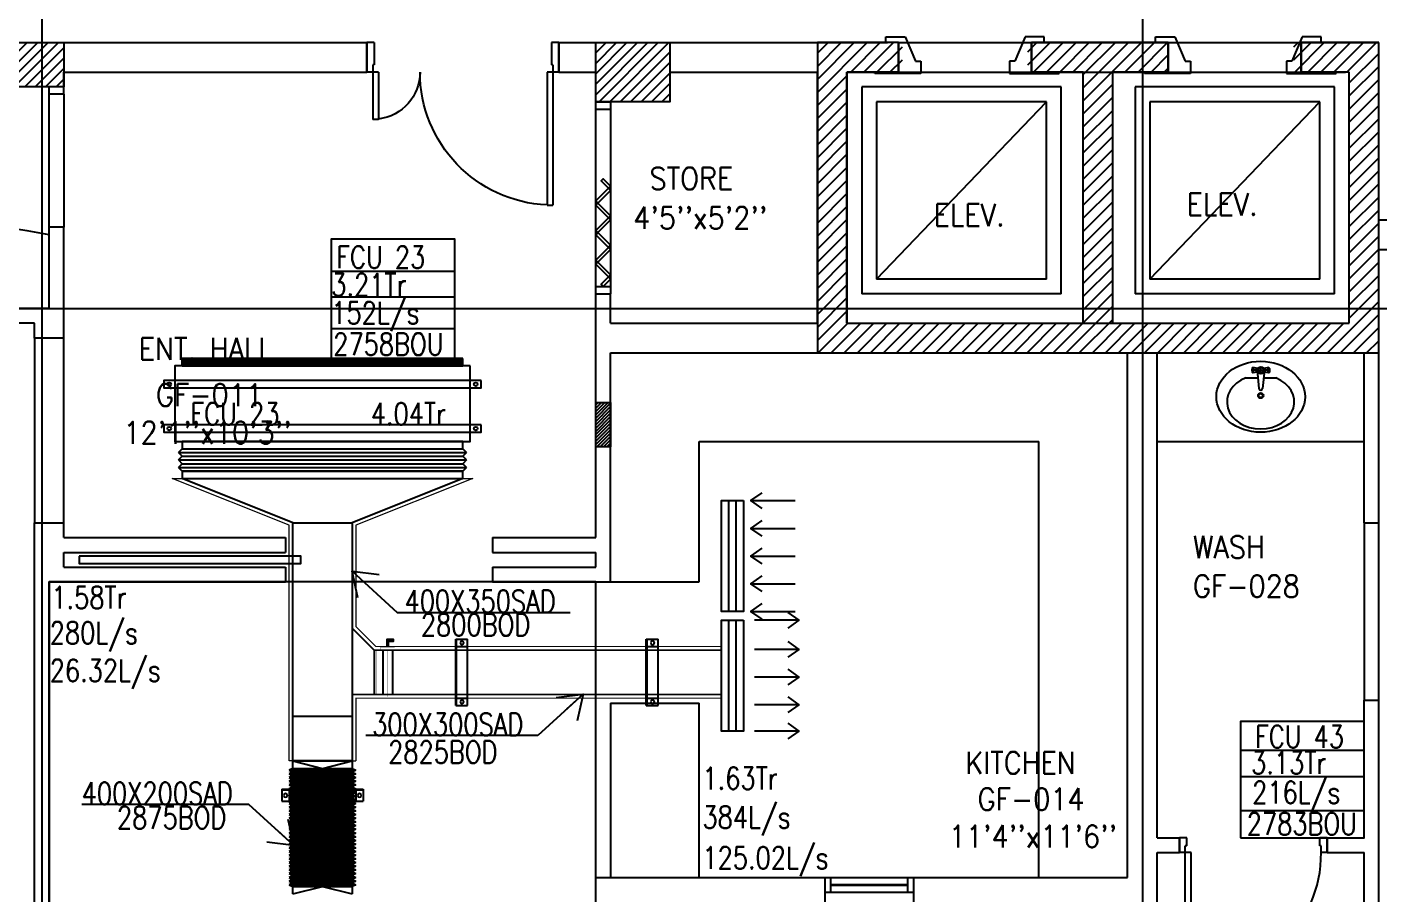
# Model space of a CAD drawing. Header units: millimetres. Extents: x 0 to 91840, y -5689 to 55688.
# Drawn here: x 30972 to 40123, y 20163 to 26031 of the extents above; entities that cross this region are included whole.
import ezdxf

# ---------------------------------------------------------------- set-up
doc = ezdxf.new("R2010")
doc.units = ezdxf.units.MM
doc.linetypes.add('CENTER', pattern=[50.8, 31.75, -6.35, 6.35, -6.35])
doc.linetypes.add('DASHED2', pattern=[9.525, 6.35, -3.175])
for name, color, linetype in [('A-ANNO-TEXT', 8, 'Continuous'), ('A-DOOR', 4, 'Continuous'), ('A-FLOR-OVHD', 4, 'DASHED2'), ('A-FLOR-PFIX', 8, 'Continuous'), ('A-FLOR-SPCL', 8, 'Continuous'), ('A-GLAZ', 5, 'Continuous'), ('A-GRID', 253, 'CENTER'), ('A-WALL-FULL', 8, 'Continuous'), ('AC- VD', 5, 'Continuous'), ('AC-SAD', 3, 'Continuous'), ('AC-SAD TEXT', 3, 'Continuous'), ('AC-WALL OPENING', 1, 'Continuous'), ('FCU-AC', 160, 'Continuous'), ('L1-E014-C22-VAC (08-08-2010)$0$ETA-AC-DAMPER', 4, 'Continuous'), ('M-HANGER', 30, 'Continuous'), ('RETURN GRILL RIGHT', 1, 'Continuous'), ('S-COL- HACT.', 9, 'Continuous'), ('S-COL.', 8, 'Continuous'), ('SUPPLY GRILL RIGHT', 3, 'Continuous')]:
    doc.layers.add(name, color=color, linetype=linetype)
doc.layers.add('INSULATION', color=1, linetype='Continuous', lineweight=5)
doc.styles.add('ROMANS', font='romans.shx', dxfattribs={"width": 0.8})
doc.styles.add('SIMPLEX', font='simplex.shx', dxfattribs={"width": 0.8})
doc.dimstyles.new('100 of DIM2', dxfattribs={"dimscale": 0, "dimtxt": 200, "dimasz": 150, "dimexe": 75, "dimexo": 200, "dimgap": 75, "dimtad": 1, "dimdec": 0, "dimrnd": 5, "dimzin": 0, "dimdsep": 46, "dimtxsty": 'ROMANS', "dimblk": 'ARCHTICK', "dimcen": 100, "dimclrd": 94, "dimclre": 94, "dimclrt": 2, "dimadec": 0, "dimazin": 0, "dimtfac": 1, "dimtdec": 0, "dimtofl": 0, "dimtmove": 2, "dimatfit": 3, "dimldrblk": 'OPEN90', "dimfxl": 75, "dimtolj": 1, "dimtzin": 0, "dimarcsym": 0})
pattern_1 = [(45, (1147577.044, 409937.22), (-44.1941738, 44.1941738), [])]

# ---------------------------------------------------------------- blocks, each defined once
blk = doc.blocks.new('D-100-R1')
for p, q in [((-80, 980), (-80, 100)), ((-80, 980), (-40, 980)), ((-40, 980), (-40, 55)), ((-1000, 100), (-1000, 0)), ((-1000, 100), (-960, 100)), ((-960, 100), (-960, 55)), ((-80, 100), (0, 100)), ((0, 100), (0, 0)), ((-960, 55), (-950, 55)), ((-950, 55), (-950, 0)), ((-50, 55), (-50, 0)), ((-50, 55), (-40, 55)), ((-50, 0), (0, 0)), ((-1000, 0), (-950, 0))]:
    blk.add_line(p, q)
at = {"linetype": 'Continuous'}
blk.add_arc((-80, 100), 880, 90, 180, dxfattribs=at)
blk = doc.blocks.new('D-130-R')
for p, q in [((1220, 200), (1220, 1100)), ((1220, 1100), (1260, 1100)), ((1260, 200), (1260, 1100)), ((80, 520), (40, 520)), ((40, 200), (40, 520)), ((80, 200), (80, 520)), ((0, 0), (0, 200)), ((80, 200), (0, 200)), ((40, 150), (40, 200)), ((1300, 200), (1220, 200)), ((1260, 150), (1260, 200)), ((1300, 0), (1300, 200)), ((50, 150), (40, 150)), ((50, 0), (50, 150)), ((1260, 150), (1250, 150)), ((1250, 0), (1250, 150)), ((50, 0), (0, 0)), ((1300, 0), (1250, 0))]:
    blk.add_line(p, q)
for centre, radius, start, end in [((1260, 200), 900, 92.54732, 180), ((40, 200), 320, 0, 82.81924)]:
    blk.add_arc(centre, radius, start, end)
blk = doc.blocks.new('LAV-2')
for p, q in [((-21.4, 368.8), (-54.7, 363)), ((-21.3, 393), (-54.6, 399)), ((-24.3, 385.2), (-48.7, 381)), ((-24.3, 376.6), (-48.7, 381)), ((-24.7, 380.9), (-13.1, 257.5)), ((-18.7, 380.9), (17.3, 380.8)), ((-0.7, 362.8), (-0.6, 398.8)), ((23.3, 380.7), (10.9, 257.4)), ((53.3, 362.6), (20, 368.6)), ((53.4, 398.6), (20.1, 392.9)), ((47.3, 380.7), (22.9, 385.1)), ((47.3, 380.7), (22.9, 376.4)), ((-102.4, 329.8), (-23.2, 329.6)), ((21.5, 329.4), (100.7, 329.1))]:
    blk.add_line(p, q)
for centre, radius in [((-0.7, 380.8), 24), ((-0.7, 380.8), 18), ((-1.3, 209.5), 18), ((-1.3, 209.5), 13.2)]:
    blk.add_circle(centre, radius)
blk.add_arc((-1.1, 257.5), 12, 179.80529, 359.80529)
for centre, major_axis, ratio in [((-1.3, 201.7), (-300, 1), 0.8), ((53.3, 380.6), (0.1, 18), 0.333333)]:
    blk.add_ellipse(centre, major_axis=major_axis, ratio=ratio)
at = {"extrusion": (0, 0, -1)}
blk.add_ellipse((-54.7, 381), major_axis=(0.1, 18), ratio=0.333333, dxfattribs=at)
blk.add_ellipse((-1.4, 166.2), major_axis=(-228, 0.8), ratio=0.8, start_param=5.174, end_param=10.533963)
for points, knots in [([(-54.7, 365.5), (-54.8, 365.5), (-54.9, 365.6), (-55.3, 366), (-55.4, 366.3), (-56, 367.2), (-56.3, 368), (-57, 370), (-57.3, 371.2), (-57.8, 373.8), (-58, 375.2), (-58.3, 378.9), (-58.3, 381.3), (-58.1, 386), (-57.8, 388.3), (-57.1, 391.5), (-56.7, 392.7), (-56, 394.5), (-55.7, 395.1), (-55.2, 395.9), (-55, 396.2), (-54.8, 396.5), (-54.7, 396.5), (-54.6, 396.6)], [3.378318, 3.378318, 3.378318, 3.378318, 3.519844, 3.519844, 3.66137, 3.66137, 3.925951, 3.925951, 4.190531, 4.190531, 4.455112, 4.455112, 4.86737, 4.86737, 5.279628, 5.279628, 5.565785, 5.565785, 5.785568, 5.785568, 5.957, 5.957, 6.04646, 6.04646, 6.04646, 6.04646]), ([(-54.6, 396.6), (-54.5, 396.5), (-54.4, 396.4), (-54.1, 396), (-53.9, 395.7), (-53.4, 394.8), (-53, 394), (-52.3, 392), (-52, 390.8), (-51.6, 388.2), (-51.4, 386.8), (-51.1, 383.1), (-51, 380.7), (-51.3, 376), (-51.6, 373.8), (-52.3, 370.5), (-52.6, 369.3), (-53.3, 367.5), (-53.6, 366.9), (-54.1, 366.1), (-54.4, 365.8), (-54.6, 365.6), (-54.7, 365.5), (-54.7, 365.5)], [0.236726, 0.236726, 0.236726, 0.236726, 0.378252, 0.378252, 0.519778, 0.519778, 0.784358, 0.784358, 1.048939, 1.048939, 1.313519, 1.313519, 1.725777, 1.725777, 2.138035, 2.138035, 2.424192, 2.424192, 2.643976, 2.643976, 2.815407, 2.815407, 2.904867, 2.904867, 2.904867, 2.904867]), ([(53.4, 396.2), (53.3, 396.1), (53.2, 396), (52.8, 395.6), (52.7, 395.4), (52.1, 394.5), (51.7, 393.6), (51.1, 391.6), (50.8, 390.5), (50.3, 387.9), (50.1, 386.5), (49.7, 382.7), (49.7, 380.3), (49.9, 375.7), (50.2, 373.4), (50.9, 370.1), (51.2, 368.9), (51.9, 367.2), (52.2, 366.6), (52.7, 365.7), (52.9, 365.4), (53.1, 365.2), (53.2, 365.1), (53.3, 365.1)], [0.236726, 0.236726, 0.236726, 0.236726, 0.378252, 0.378252, 0.519778, 0.519778, 0.784358, 0.784358, 1.048939, 1.048939, 1.313519, 1.313519, 1.725777, 1.725777, 2.138035, 2.138035, 2.424192, 2.424192, 2.643976, 2.643976, 2.815407, 2.815407, 2.904867, 2.904867, 2.904867, 2.904867]), ([(53.3, 365.1), (53.4, 365.1), (53.5, 365.3), (53.8, 365.6), (54, 365.9), (54.5, 366.8), (54.9, 367.7), (55.6, 369.7), (55.9, 370.8), (56.4, 373.4), (56.6, 374.8), (56.9, 378.5), (57, 381), (56.7, 385.6), (56.5, 387.9), (55.8, 391.2), (55.4, 392.4), (54.8, 394.1), (54.5, 394.7), (54, 395.6), (53.8, 395.8), (53.5, 396.1), (53.4, 396.2), (53.4, 396.2)], [3.378318, 3.378318, 3.378318, 3.378318, 3.519844, 3.519844, 3.66137, 3.66137, 3.925951, 3.925951, 4.190531, 4.190531, 4.455112, 4.455112, 4.86737, 4.86737, 5.279628, 5.279628, 5.565785, 5.565785, 5.785568, 5.785568, 5.957, 5.957, 6.04646, 6.04646, 6.04646, 6.04646])]:
    blk.add_open_spline(points, degree=3, knots=knots)
blk = doc.blocks.new('W-60')
for p, q in [((600, 100), (0, 100)), ((40, 0), (40, 100)), ((560, 100), (560, 0)), ((600, 0), (0, 0))]:
    blk.add_line(p, q)
at = {"linetype": 'Continuous'}
for p, q in [((560, 53), (40, 53)), ((560, 47), (40, 47))]:
    blk.add_line(p, q, dxfattribs=at)
blk = doc.blocks.new('_ArchTick')
at = {"color": 0, "linetype": 'ByBlock', "const_width": 0.15}
blk.add_lwpolyline([(-0.5, -0.5), (0.5, 0.5)], dxfattribs=at)
blk = doc.blocks.new('fcu 3.5 tr')
at = {"layer": 'FCU-AC'}
h = blk.add_hatch(dxfattribs=at)
h.set_pattern_fill('NET', color=3)
h.paths.add_polyline_path([(100969.6, -1580238.1), (99069.6, -1580238.1), (99069.6, -1580288.1), (100969.6, -1580288.1)])
at = {"layer": 'FCU-AC', "color": 1}
for p, q in [((100969.6, -1579475.1), (99069.6, -1579475.1)), ((99069.6, -1579475.1), (99069.6, -1579525.1)), ((100969.6, -1579525.1), (100969.6, -1579475.1)), ((99069.6, -1579525.1), (100969.6, -1579525.1)), ((100969.6, -1579675.1), (99069.6, -1579675.1)), ((99069.6, -1579675.1), (99069.6, -1579725.1)), ((100969.6, -1579725.1), (100969.6, -1579675.1)), ((99069.6, -1579725.1), (100969.6, -1579725.1))]:
    blk.add_line(p, q, dxfattribs=at)
at = {"layer": 'FCU-AC'}
for p, q in [((99044.6, -1579550.1), (99069.6, -1579525.1)), ((100994.6, -1579550.1), (99044.6, -1579550.1)), ((99044.6, -1579550.1), (99069.6, -1579575.1)), ((99044.6, -1579600.1), (99069.6, -1579575.1)), ((100969.6, -1579525.1), (99069.6, -1579525.1)), ((100969.6, -1579575.1), (99069.6, -1579575.1)), ((100969.6, -1579575.1), (99069.6, -1579575.1)), ((100994.6, -1579550.1), (100969.6, -1579525.1)), ((100994.6, -1579550.1), (100969.6, -1579575.1)), ((100994.6, -1579600.1), (100969.6, -1579575.1)), ((100994.6, -1579600.1), (99044.6, -1579600.1)), ((99044.6, -1579600.1), (99069.6, -1579625.1)), ((99044.6, -1579650.1), (99069.6, -1579625.1)), ((100994.6, -1579650.1), (99044.6, -1579650.1)), ((99044.6, -1579650.1), (99069.6, -1579675.1)), ((100969.6, -1579625.1), (99069.6, -1579625.1)), ((100969.6, -1579625.1), (99069.6, -1579625.1)), ((100994.6, -1579600.1), (100969.6, -1579625.1)), ((100994.6, -1579650.1), (100969.6, -1579625.1)), ((100994.6, -1579650.1), (100969.6, -1579675.1))]:
    blk.add_line(p, q, dxfattribs=at)
blk.add_lwpolyline([(99019.6, -1580238.1), (101019.6, -1580238.1), (101019.6, -1579725.1), (99019.6, -1579725.1)], close=True, dxfattribs=at)
at = {"layer": 'FCU-AC', "color": 6}
for points in [[(98944.6, -1579838.1), (101094.6, -1579838.1), (101094.6, -1579788.1), (98944.6, -1579788.1)], [(98944.6, -1580138.1), (101094.6, -1580138.1), (101094.6, -1580088.1), (98944.6, -1580088.1)]]:
    blk.add_lwpolyline(points, close=True, dxfattribs=at)
at = {"layer": 'FCU-AC', "color": 3}
blk.add_lwpolyline([(99069.6, -1580288.1), (100969.6, -1580288.1), (100969.6, -1580238.1), (99069.6, -1580238.1)], close=True, dxfattribs=at)
at = {"layer": 'FCU-AC', "color": 6}
for centre in [(98982.1, -1579813.1), (101057.1, -1579813.1), (98982.1, -1580113.1), (101057.1, -1580113.1)]:
    blk.add_circle(centre, 12.5, dxfattribs=at)
blk = doc.blocks.new('*U38')
at = {"layer": 'L1-E014-C22-VAC (08-08-2010)$0$ETA-AC-DAMPER', "color": 5}
for p, q in [((-33, 0), (-33, 300)), ((33, 0), (33, 300))]:
    blk.add_line(p, q, dxfattribs=at)
for points, const_width in [([(-90.8, 300), (90.8, 300)], 1.82), ([(0, 0), (0, 314)], 1.5), ([(-90.8, 0), (90.8, 0)], 1.82), ([(-47.8, 0), (-47.8, -20.2), (48.2, -20.2), (48.2, 0)], 1.5)]:
    blk.add_lwpolyline(points, dxfattribs=dict(at, const_width=const_width))
at = {"layer": 'L1-E014-C22-VAC (08-08-2010)$0$ETA-AC-DAMPER', "color": 5, "const_width": 1.82}
blk.add_lwpolyline([(75, 300), (75, 0), (-75, 0), (-75, 300)], close=True, dxfattribs=at)
at = {"layer": 'L1-E014-C22-VAC (08-08-2010)$0$ETA-AC-DAMPER', "color": 5}
blk.add_lwpolyline([(5.7, -20.2), (5.7, -61.7), (40.1, -61.7), (40.1, -71.6), (-5.7, -71.6), (-5.7, -20.2)], dxfattribs=at)
blk = doc.blocks.new('*U75')
at = {"linetype": 'Continuous'}
for p, q in [((-37.5, -250.5), (-37.5, 299.5)), ((42.5, 299.5), (-37.5, 299.5)), ((37.5, -250.5), (37.5, 299.5)), ((42.5, -250.5), (42.5, 299.5)), ((42.5, 249.5), (-37.5, 249.5)), ((42.5, -200.5), (-37.5, -200.5)), ((42.5, -250.5), (-37.5, -250.5))]:
    blk.add_line(p, q, dxfattribs=at)
for centre in [(0, 274.5), (0, -225.5)]:
    blk.add_circle(centre, 12.5, dxfattribs=at)
blk = doc.blocks.new('*U76')
at = {"linetype": 'Continuous'}
for p, q in [((-37.5, -192.8), (-37.5, 257.2)), ((42.5, 257.2), (-37.5, 257.2)), ((42.5, 207.2), (-37.5, 207.2)), ((37.5, -192.8), (37.5, 257.2)), ((42.5, -192.8), (42.5, 257.2)), ((42.5, -142.8), (-37.5, -142.8)), ((42.5, -192.8), (-37.5, -192.8))]:
    blk.add_line(p, q, dxfattribs=at)
for centre in [(0, 232.2), (0, -167.8)]:
    blk.add_circle(centre, 12.5, dxfattribs=at)
blk = doc.blocks.new('SUPPLY GRILL RIGHT')
at = {"layer": 'SUPPLY GRILL RIGHT'}
for p, q in [((375, 25), (-375, 25)), ((375, -25), (375, 25)), ((375, -25), (-375, -25)), ((375, -75), (375, -25))]:
    blk.add_line(p, q, dxfattribs=at)
blk.add_lwpolyline([(-375, -75), (375, -75), (375, 75), (-375, 75)], close=True, dxfattribs=at)
for points in [[(-375, -450), (-375, -150)], [(-178.5, -450), (-178.5, -150)], [(9, -450), (9, -150)], [(196.5, -450), (196.5, -150)], [(375, -450), (375, -150)]]:
    blk.add_leader(points, dimstyle='100 of DIM2', override={"dimscale": 1, "dimasz": 75, "dimtad": 0, "dimclrd": 0, "dimfxl": 0.2}, dxfattribs=at)
blk = doc.blocks.new('RETURN GRILL RIGHT')
at = {"layer": 'RETURN GRILL RIGHT'}
for p, q in [((375, 25), (-375, 25)), ((375, -25), (-375, -25))]:
    blk.add_line(p, q, dxfattribs=at)
blk.add_lwpolyline([(-375, -75), (375, -75), (375, 75), (-375, 75)], close=True, dxfattribs=at)
for points in [[(-375, -125), (-375, -425)], [(-187.5, -125), (-187.5, -425)], [(0, -125), (0, -425)], [(187.5, -125), (187.5, -425)], [(375, -125), (375, -425)]]:
    blk.add_leader(points, dimstyle='100 of DIM2', override={"dimscale": 1, "dimasz": 75, "dimtad": 0, "dimclrd": 0, "dimfxl": 0.2}, dxfattribs=at)

msp = doc.modelspace()

# ---------------------------------------------------------------- hatches: boundary and pattern name
at = {"layer": 'AC-WALL OPENING', "linetype": 'ByBlock'}
h = msp.add_hatch(dxfattribs=at)
h.set_pattern_fill('ANSI31', color=256, scale=5, angle=-180, style=0)
h.set_pattern_definition([(225, (96861.861, -1568110.541), (11.22532015, -11.22532015), [])])
h.paths.add_polyline_path([(34921.86, 23489.46), (34821.86, 23489.46), (34821.86, 23189.46), (34921.86, 23189.46)])
at = {"layer": 'S-COL- HACT.', "linetype": 'Continuous', "ltscale": 3}
h = msp.add_hatch(dxfattribs=at)
h.set_pattern_fill('ANSI31', color=256, scale=400, style=0)
h.set_pattern_definition([(45, (268117.05, 9500.453), (-35.355339, 35.355339), [])])
h.paths.add_polyline_path([(31221.86, 25925.23), (30621.86, 25925.23), (30621.86, 25625.23), (31221.86, 25625.23)])
h = msp.add_hatch(dxfattribs=at)
h.set_pattern_fill('ANSI31', color=256, scale=400, style=0)
h.set_pattern_definition([(45, (1147577.044, 409937.22), (-35.355339, 35.355339), [])])
h.paths.add_polyline_path([(34821.86, 25925.23), (35321.86, 25925.23), (35321.86, 25525.23), (34821.86, 25525.23)])
h = msp.add_hatch(dxfattribs=at)
h.set_pattern_fill('ANSI31', color=256, scale=500, style=0)
h.set_pattern_definition(pattern_1)
h.paths.add_polyline_path([(38321.86, 25725.23), (38696.86, 25725.23), (38696.86, 25925.23), (37746.86, 25925.23), (37746.86, 25725.23), (38121.86, 25725.23), (38121.86, 24025.23), (36521.86, 24025.23), (36521.86, 25725.23), (36896.86, 25725.23), (36896.86, 25925.23), (36321.86, 25925.23), (36321.86, 23825.23), (40121.86, 23825.23), (40121.86, 25925.23), (39546.86, 25925.23), (39546.86, 25725.23), (39921.86, 25725.23), (39921.86, 24025.23), (38321.86, 24025.23)])
h = msp.add_hatch(dxfattribs=at)
h.set_pattern_fill('ANSI31', color=256, scale=500, style=0)
h.set_pattern_definition(pattern_1)
h.paths.add_polyline_path([(38321.86, 25725.23), (38696.86, 25725.23), (38696.86, 25925.23), (37746.86, 25925.23), (37746.86, 25725.23), (38121.86, 25725.23), (38121.86, 24025.23), (36521.86, 24025.23), (36521.86, 25725.23), (36896.86, 25725.23), (36896.86, 25925.23), (36321.86, 25925.23), (36321.86, 23825.23), (40121.86, 23825.23), (40121.86, 25925.23), (39546.86, 25925.23), (39546.86, 25725.23), (39921.86, 25725.23), (39921.86, 24025.23), (38321.86, 24025.23)])

# ---------------------------------------------------------------- linework, layer by layer
at = {"layer": 'A-DOOR', "ltscale": 3}
for p, q in [((34821.86, 24225.23), (34821.86, 25525.23)), ((34821.86, 25475.23), (34921.86, 25475.23)), ((34921.86, 25525.23), (34921.86, 24225.23)), ((34821.86, 24275.23), (34921.86, 24275.23))]:
    msp.add_line(p, q, dxfattribs=at)
for points in [[(34907.72, 24939.38), (34857.72, 24989.38), (34871.86, 25003.52), (34921.86, 24953.52), (34907.72, 24939.38)], [(34907.72, 24939.38), (34821.86, 24853.52), (34836, 24839.38), (34921.86, 24925.23), (34907.72, 24939.38)], [(34907.72, 24739.38), (34821.86, 24825.23), (34836, 24839.38), (34921.86, 24753.52), (34907.72, 24739.38)], [(34907.72, 24739.38), (34821.86, 24653.52), (34836, 24639.38), (34921.86, 24725.23), (34907.72, 24739.38)], [(34907.72, 24539.38), (34821.86, 24625.23), (34836, 24639.38), (34921.86, 24553.52), (34907.72, 24539.38)], [(34907.72, 24539.38), (34821.86, 24453.52), (34836, 24439.38), (34921.86, 24525.23), (34907.72, 24539.38)], [(34907.72, 24339.38), (34821.86, 24425.23), (34836, 24439.38), (34921.86, 24353.52), (34907.72, 24339.38)], [(34907.72, 24339.38), (34857.72, 24289.38), (34871.86, 24275.23), (34921.86, 24325.23), (34907.72, 24339.38)], [(31324.77, 22450.23), (31324.77, 22400.23), (32824.77, 22400.23), (32824.77, 22450.23), (31324.77, 22450.23)]]:
    msp.add_lwpolyline(points, dxfattribs=at)
at = {"layer": 'A-FLOR-OVHD', "linetype": 'Continuous', "ltscale": 3}
for p, q in [((31121.86, 24675.23), (31121.86, 25575.23)), ((31221.86, 25575.23), (31221.86, 24675.23)), ((31021.86, 23925.23), (31021.86, 22675.23)), ((31221.86, 22675.23), (31221.86, 23925.23)), ((40021.86, 22675.23), (40021.86, 21475.23)), ((40121.86, 21475.23), (40121.86, 22675.23))]:
    msp.add_line(p, q, dxfattribs=at)
at = {"layer": 'A-FLOR-PFIX', "ltscale": 3}
for p, q in [((36871.86, 25925.23), (37771.86, 25925.23)), ((38696.86, 25925.23), (39596.86, 25925.23))]:
    msp.add_line(p, q, dxfattribs=at)
at = {"layer": 'A-FLOR-SPCL', "ltscale": 50}
for p, q in [((36785.82, 25963.6), (36915.25, 25963.6)), ((36785.82, 25925.23), (36785.82, 25963.6)), ((36915.25, 25963.6), (36986.45, 25799.54)), ((37728.47, 25963.6), (37657.27, 25799.54)), ((37857.9, 25963.6), (37728.47, 25963.6)), ((37857.9, 25925.23), (37857.9, 25963.6)), ((38610.82, 25963.6), (38740.25, 25963.6)), ((38610.82, 25925.23), (38610.82, 25963.6)), ((38740.25, 25963.6), (38811.45, 25799.54)), ((39603.47, 25963.6), (39532.27, 25799.54)), ((39732.9, 25963.6), (39603.47, 25963.6)), ((39732.9, 25925.23), (39732.9, 25963.6)), ((36710.82, 25715.23), (36710.82, 25725.23)), ((37021.86, 25715.23), (36710.82, 25715.23)), ((36986.45, 25799.54), (37021.86, 25799.54)), ((37021.86, 25799.54), (37021.86, 25715.23)), ((37621.86, 25799.54), (37621.86, 25715.23)), ((37657.27, 25799.54), (37621.86, 25799.54)), ((37621.86, 25715.23), (37957.9, 25715.23)), ((37957.9, 25715.23), (37957.9, 25725.23)), ((38535.82, 25715.23), (38535.82, 25725.23)), ((38846.86, 25715.23), (38535.82, 25715.23)), ((38811.45, 25799.54), (38846.86, 25799.54)), ((38846.86, 25799.54), (38846.86, 25715.23)), ((39496.86, 25799.54), (39496.86, 25715.23)), ((39532.27, 25799.54), (39496.86, 25799.54)), ((39496.86, 25715.23), (39832.9, 25715.23)), ((39832.9, 25715.23), (39832.9, 25725.23))]:
    msp.add_line(p, q, dxfattribs=at)
at = {"layer": 'A-FLOR-SPCL'}
for p, q in [((36871.86, 25725.23), (37771.86, 25725.23)), ((37771.86, 25725.23), (37921.86, 25725.23)), ((38696.86, 25725.23), (39596.86, 25725.23)), ((39596.86, 25725.23), (39796.86, 25725.23)), ((36621.86, 25625.23), (36621.86, 24225.23)), ((37971.86, 25625.23), (36621.86, 25625.23)), ((37971.86, 24225.23), (37971.86, 25625.23)), ((38471.86, 25625.23), (38471.86, 24225.23)), ((39821.86, 25625.23), (38471.86, 25625.23)), ((39821.86, 24225.23), (39821.86, 25625.23)), ((36721.86, 25525.23), (36721.86, 24325.23)), ((37871.86, 25525.23), (36721.86, 25525.23)), ((36721.86, 24325.23), (37871.86, 25525.23)), ((37871.86, 24325.23), (37871.86, 25525.23)), ((38571.86, 25525.23), (38571.86, 24325.23)), ((39721.86, 25525.23), (38571.86, 25525.23)), ((38571.86, 24325.23), (39721.86, 25525.23)), ((39721.86, 24325.23), (39721.86, 25525.23)), ((37871.86, 24325.23), (36721.86, 24325.23)), ((39721.86, 24325.23), (38571.86, 24325.23)), ((37971.86, 24225.23), (36621.86, 24225.23)), ((39821.86, 24225.23), (38471.86, 24225.23))]:
    msp.add_line(p, q, dxfattribs=at)
at = {"layer": 'A-FLOR-SPCL', "ltscale": 3}
for p, q in [((35521.86, 22275.23), (35521.86, 23225.23)), ((35521.86, 23225.23), (37821.86, 23225.23)), ((37821.86, 20275.23), (37821.86, 23225.23)), ((38621.86, 23225.23), (40021.86, 23225.23)), ((34921.86, 22275.23), (35521.86, 22275.23)), ((34921.86, 21455.23), (34921.86, 20275.23)), ((34921.86, 21455.23), (35521.86, 21455.23)), ((35521.86, 20275.23), (35521.86, 21455.23))]:
    msp.add_line(p, q, dxfattribs=at)
msp.add_lwpolyline([(34821.86, 22275.23), (31121.86, 22275.23), (31121.86, 17972.54), (34821.86, 17972.54)], close=True, dxfattribs=at)
msp.add_arc((29921.86, 18000.9), 6732.15, 79.732198, 100.267802, dxfattribs=at)
at = {"layer": 'A-GRID', "ltscale": 0.1}
for p, q in [((31071.86, 54351.25), (31071.86, 6216.89)), ((38521.86, 53051.25), (38521.86, 4916.89)), ((13768.49, 24125.23), (57308.08, 24125.23))]:
    msp.add_line(p, q, dxfattribs=at)
at = {"layer": 'A-WALL-FULL', "ltscale": 3}
for p, q in [((31221.86, 25925.23), (33271.86, 25925.23)), ((33271.86, 25725.23), (33271.86, 25925.23)), ((34571.86, 25925.23), (36796.86, 25925.23)), ((34571.86, 25725.23), (34571.86, 25925.23)), ((34671.86, 25925.23), (35021.86, 25925.23)), ((36871.86, 25925.23), (36871.86, 25925.23)), ((36871.86, 25725.23), (36871.86, 25925.23)), ((37771.86, 25925.23), (38696.86, 25925.23)), ((37771.86, 25725.23), (37771.86, 25925.23)), ((37821.86, 25925.23), (38696.86, 25925.23)), ((38696.86, 25725.23), (38696.86, 25925.23)), ((39596.86, 25725.23), (39596.86, 25925.23)), ((39596.86, 25925.23), (40121.86, 25925.23)), ((40121.86, 24725.23), (40121.86, 25925.23)), ((31221.86, 25725.23), (33271.86, 25725.23)), ((31221.86, 25575.23), (31221.86, 25725.23)), ((34571.86, 25725.23), (34821.86, 25725.23)), ((34671.86, 25725.23), (34821.86, 25725.23)), ((34821.86, 25525.23), (34821.86, 25725.23)), ((34821.86, 25525.23), (34821.86, 25725.23)), ((35321.86, 25725.23), (36321.86, 25725.23)), ((36321.86, 24025.23), (36321.86, 25725.23)), ((36521.86, 24025.23), (36521.86, 25725.23)), ((36521.86, 25725.23), (36871.86, 25725.23)), ((37771.86, 25725.23), (38221.86, 25725.23)), ((38221.86, 25725.23), (38696.86, 25725.23)), ((39596.86, 25725.23), (39896.86, 25725.23)), ((39921.86, 24025.23), (39921.86, 25725.23)), ((39921.86, 24025.23), (39921.86, 25725.23)), ((31221.86, 25575.23), (31121.86, 25575.23)), ((34821.86, 25525.23), (34921.86, 25525.23)), ((40121.86, 24725.23), (40471.86, 24725.23)), ((31221.86, 24675.23), (31121.86, 24675.23)), ((31121.86, 24125.23), (31121.86, 24675.23)), ((31221.86, 23925.23), (31221.86, 24675.23)), ((40121.86, 24525.23), (40471.86, 24525.23)), ((40121.86, 22675.23), (40121.86, 24525.23)), ((34821.86, 24225.23), (34921.86, 24225.23)), ((34821.86, 22575.23), (34821.86, 24225.23)), ((34921.86, 24025.23), (34921.86, 24225.23)), ((31121.86, 24125.23), (30821.86, 24125.23)), ((31021.86, 24025.23), (25721.86, 24025.23)), ((31021.86, 23925.23), (31021.86, 24025.23)), ((34921.86, 24025.23), (36321.86, 24025.23)), ((36521.86, 24025.23), (39921.86, 24025.23)), ((31221.86, 23925.23), (31021.86, 23925.23)), ((34921.86, 23825.23), (38421.86, 23825.23)), ((34921.86, 22275.23), (34921.86, 23825.23)), ((38421.86, 20275.23), (38421.86, 23825.23)), ((38621.86, 23825.23), (40021.86, 23825.23)), ((38621.86, 20543.23), (38621.86, 23825.23)), ((40021.86, 22675.23), (40021.86, 23825.23)), ((34921.86, 23425.23), (34921.86, 23325.23)), ((38421.86, 20275.23), (38421.86, 23425.23)), ((31021.86, 16775.23), (31021.86, 22675.23)), ((31021.86, 22675.23), (31221.86, 22675.23)), ((31221.86, 22575.23), (31221.86, 22675.23)), ((40021.86, 22675.23), (40121.86, 22675.23)), ((31221.86, 22575.23), (32721.86, 22575.23)), ((32721.86, 22575.23), (32721.86, 22475.23)), ((34121.86, 22575.23), (34121.86, 22475.23)), ((34121.86, 22575.23), (34821.86, 22575.23)), ((31221.86, 22475.23), (32721.86, 22475.23)), ((31221.86, 22375.23), (31221.86, 22475.23)), ((34121.86, 22475.23), (34821.86, 22475.23)), ((34821.86, 22375.23), (34821.86, 22475.23)), ((31221.86, 22375.23), (32721.86, 22375.23)), ((32721.86, 22375.23), (32721.86, 22275.23)), ((34121.86, 22375.23), (34121.86, 22275.23)), ((34121.86, 22375.23), (34821.86, 22375.23)), ((31121.86, 18285.23), (31121.86, 22275.23)), ((31121.86, 22275.23), (32721.86, 22275.23)), ((34121.86, 22275.23), (34921.86, 22275.23)), ((40021.86, 21475.23), (40121.86, 21475.23)), ((40021.86, 20543.23), (40021.86, 21475.23)), ((40021.86, 21475.23), (40121.86, 21475.23)), ((40121.86, 19575.23), (40121.86, 21475.23)), ((38621.86, 20543.23), (38771.86, 20543.23)), ((38771.86, 20543.23), (38771.86, 20443.23)), ((39771.86, 20543.23), (40021.86, 20543.23)), ((39771.86, 20543.23), (39771.86, 20443.23)), ((38621.86, 20443.23), (38771.86, 20443.23)), ((38621.86, 19175.23), (38621.86, 20443.23)), ((39771.86, 20443.23), (40021.86, 20443.23)), ((40021.86, 17925.23), (40021.86, 20443.23)), ((34821.86, 20275.23), (36371.86, 20275.23)), ((34821.86, 19375.23), (34821.86, 20275.23)), ((36371.86, 20275.23), (36371.86, 20075.23)), ((36971.86, 20275.23), (36971.86, 20075.23)), ((36971.86, 20275.23), (38421.86, 20275.23))]:
    msp.add_line(p, q, dxfattribs=at)
at = {"layer": 'A-WALL-FULL'}
msp.add_line((39921.86, 25725.23), (39596.86, 25725.23), dxfattribs=at)
msp.add_line((39921.86, 25725.23), (39596.86, 25725.23), dxfattribs=at)
at = {"layer": 'A-WALL-FULL', "linetype": 'Continuous', "ltscale": 3}
msp.add_line((31121.86, 25575.23), (31121.86, 25625.23), dxfattribs=at)
at = {"layer": 'AC-SAD'}
for p, q in [((32771.86, 22675.23), (32021.86, 22975.23)), ((33921.86, 22975.23), (33171.86, 22675.23)), ((32771.86, 22675.23), (33171.86, 22675.23)), ((32771.86, 20163.14), (32771.86, 22675.23)), ((33171.86, 22675.23), (33171.86, 21063.14)), ((33321.86, 21813.02), (33171.86, 21963.14)), ((33321.86, 21813.02), (33321.62, 21513.02)), ((35671.86, 21811.09), (33321.86, 21813.02)), ((35671.86, 21511.09), (33171.86, 21513.14)), ((33171.86, 21488.14), (33171.84, 21488.14)), ((33171.86, 21363.14), (32771.86, 21363.14)), ((33171.86, 21063.14), (32771.86, 21063.14)), ((32771.86, 21063.14), (33171.86, 21063.14)), ((32771.86, 21063.14), (32971.86, 21013.14)), ((32971.86, 21013.14), (33171.86, 21063.14)), ((33171.86, 21063.14), (33171.86, 20163.14)), ((32771.86, 21013.14), (32746.86, 21000.64)), ((32746.86, 21000.64), (33196.86, 21000.64)), ((32746.86, 21000.64), (32771.86, 20988.14)), ((32771.86, 20988.14), (32746.86, 20975.64)), ((32746.86, 20975.64), (33196.86, 20975.64)), ((32746.86, 20975.64), (32771.86, 20963.14)), ((32771.86, 20963.14), (32746.86, 20950.64)), ((32771.86, 21013.14), (33171.86, 21013.14)), ((32771.86, 20988.14), (33171.86, 20988.14)), ((32771.86, 20988.14), (33171.86, 20988.14)), ((32771.86, 20963.14), (33171.86, 20963.14)), ((32771.86, 20963.14), (33171.86, 20963.14)), ((33171.86, 21013.14), (33196.86, 21000.64)), ((33196.86, 21000.64), (33171.86, 20988.14)), ((33171.86, 20988.14), (33196.86, 20975.64)), ((33196.86, 20975.64), (33171.86, 20963.14)), ((33171.86, 20963.14), (33196.86, 20950.64)), ((32746.86, 20950.64), (33196.86, 20950.64)), ((32746.86, 20950.64), (32771.86, 20938.14)), ((32771.86, 20938.14), (32746.86, 20925.64)), ((32746.86, 20925.64), (33196.86, 20925.64)), ((32746.86, 20925.64), (32771.86, 20913.14)), ((32771.86, 20913.14), (32746.86, 20900.64)), ((32746.86, 20900.64), (33196.86, 20900.64)), ((32746.86, 20900.64), (32771.86, 20888.14)), ((32771.86, 20888.14), (32746.86, 20875.64)), ((32746.86, 20875.64), (33196.86, 20875.64)), ((32746.86, 20875.64), (32771.86, 20863.14)), ((32771.86, 20938.14), (33171.86, 20938.14)), ((32771.86, 20938.14), (33171.86, 20938.14)), ((32771.86, 20913.14), (33171.86, 20913.14)), ((32771.86, 20913.14), (33171.86, 20913.14)), ((32771.86, 20888.14), (33171.86, 20888.14)), ((32771.86, 20888.14), (33171.86, 20888.14)), ((33196.86, 20950.64), (33171.86, 20938.14)), ((33171.86, 20938.14), (33196.86, 20925.64)), ((33196.86, 20925.64), (33171.86, 20913.14)), ((33171.86, 20913.14), (33196.86, 20900.64)), ((33196.86, 20900.64), (33171.86, 20888.14)), ((33171.86, 20888.14), (33196.86, 20875.64)), ((33196.86, 20875.64), (33171.86, 20863.14)), ((32771.86, 20863.14), (32746.86, 20850.64)), ((32746.86, 20850.64), (33196.86, 20850.64)), ((32746.86, 20850.64), (32771.86, 20838.14)), ((32771.86, 20838.14), (32746.86, 20825.64)), ((32746.86, 20825.64), (33196.86, 20825.64)), ((32746.86, 20825.64), (32771.86, 20813.14)), ((32771.86, 20813.14), (32746.86, 20800.64)), ((32746.86, 20800.64), (33196.86, 20800.64)), ((32746.86, 20800.64), (32771.86, 20788.14)), ((32771.86, 20788.14), (32746.86, 20775.64)), ((32746.86, 20775.64), (33196.86, 20775.64)), ((32746.86, 20775.64), (32771.86, 20763.14)), ((32771.86, 20863.14), (33171.86, 20863.14)), ((32771.86, 20863.14), (33171.86, 20863.14)), ((32771.86, 20838.14), (33171.86, 20838.14)), ((32771.86, 20838.14), (33171.86, 20838.14)), ((32771.86, 20813.14), (33171.86, 20813.14)), ((32771.86, 20813.14), (33171.86, 20813.14)), ((32771.86, 20788.14), (33171.86, 20788.14)), ((32771.86, 20788.14), (33171.86, 20788.14)), ((33171.86, 20863.14), (33196.86, 20850.64)), ((33196.86, 20850.64), (33171.86, 20838.14)), ((33171.86, 20838.14), (33196.86, 20825.64)), ((33196.86, 20825.64), (33171.86, 20813.14)), ((33171.86, 20813.14), (33196.86, 20800.64)), ((33196.86, 20800.64), (33171.86, 20788.14)), ((33171.86, 20788.14), (33196.86, 20775.64)), ((33196.86, 20775.64), (33171.86, 20763.14)), ((32771.86, 20763.14), (32746.86, 20750.64)), ((32746.86, 20750.64), (33196.86, 20750.64)), ((32746.86, 20750.64), (32771.86, 20738.14)), ((32771.86, 20738.14), (32746.86, 20725.64)), ((32746.86, 20725.64), (33196.86, 20725.64)), ((32746.86, 20725.64), (32771.86, 20713.14)), ((32771.86, 20713.14), (32746.86, 20700.64)), ((32746.86, 20700.64), (33196.86, 20700.64)), ((32746.86, 20700.64), (32771.86, 20688.14)), ((32771.86, 20688.14), (32746.86, 20675.64)), ((32771.86, 20763.14), (33171.86, 20763.14)), ((32771.86, 20763.14), (33171.86, 20763.14)), ((32771.86, 20738.14), (33171.86, 20738.14)), ((32771.86, 20738.14), (33171.86, 20738.14)), ((32771.86, 20713.14), (33171.86, 20713.14)), ((32771.86, 20713.14), (33171.86, 20713.14)), ((32771.86, 20688.14), (33171.86, 20688.14)), ((32771.86, 20688.14), (33171.86, 20688.14)), ((33171.86, 20763.14), (33196.86, 20750.64)), ((33196.86, 20750.64), (33171.86, 20738.14)), ((33171.86, 20738.14), (33196.86, 20725.64)), ((33196.86, 20725.64), (33171.86, 20713.14)), ((33171.86, 20713.14), (33196.86, 20700.64)), ((33196.86, 20700.64), (33171.86, 20688.14)), ((33171.86, 20688.14), (33196.86, 20675.64)), ((32746.86, 20675.64), (33196.86, 20675.64)), ((32746.86, 20675.64), (32771.86, 20663.14)), ((32771.86, 20663.14), (32746.86, 20650.64)), ((32746.86, 20650.64), (33196.86, 20650.64)), ((32746.86, 20650.64), (32771.86, 20638.14)), ((32771.86, 20638.14), (32746.86, 20625.64)), ((32746.86, 20625.64), (33196.86, 20625.64)), ((32746.86, 20625.64), (32771.86, 20613.14)), ((32771.86, 20613.14), (32746.86, 20600.64)), ((32746.86, 20600.64), (33196.86, 20600.64)), ((32746.86, 20600.64), (32771.86, 20588.14)), ((32771.86, 20663.14), (33171.86, 20663.14)), ((32771.86, 20663.14), (33171.86, 20663.14)), ((32771.86, 20638.14), (33171.86, 20638.14)), ((32771.86, 20638.14), (33171.86, 20638.14)), ((32771.86, 20613.14), (33171.86, 20613.14)), ((32771.86, 20613.14), (33171.86, 20613.14)), ((33196.86, 20675.64), (33171.86, 20663.14)), ((33171.86, 20663.14), (33196.86, 20650.64)), ((33196.86, 20650.64), (33171.86, 20638.14)), ((33171.86, 20638.14), (33196.86, 20625.64)), ((33196.86, 20625.64), (33171.86, 20613.14)), ((33171.86, 20613.14), (33196.86, 20600.64)), ((33196.86, 20600.64), (33171.86, 20588.14)), ((32771.86, 20588.14), (32746.86, 20575.64)), ((32746.86, 20575.64), (33196.86, 20575.64)), ((32746.86, 20575.64), (32771.86, 20563.14)), ((32771.86, 20563.14), (32746.86, 20550.64)), ((32746.86, 20550.64), (33196.86, 20550.64)), ((32746.86, 20550.64), (32771.86, 20538.14)), ((32771.86, 20538.14), (32746.86, 20525.64)), ((32746.86, 20525.64), (33196.86, 20525.64)), ((32746.86, 20525.64), (32771.86, 20513.14)), ((32771.86, 20513.14), (32746.86, 20500.64)), ((32746.86, 20500.64), (33196.86, 20500.64)), ((32746.86, 20500.64), (32771.86, 20488.14)), ((32771.86, 20588.14), (33171.86, 20588.14)), ((32771.86, 20588.14), (33171.86, 20588.14)), ((32771.86, 20563.14), (33171.86, 20563.14)), ((32771.86, 20563.14), (33171.86, 20563.14)), ((32771.86, 20538.14), (33171.86, 20538.14)), ((32771.86, 20538.14), (33171.86, 20538.14)), ((32771.86, 20513.14), (33171.86, 20513.14)), ((32771.86, 20513.14), (33171.86, 20513.14)), ((33171.86, 20588.14), (33196.86, 20575.64)), ((33196.86, 20575.64), (33171.86, 20563.14)), ((33171.86, 20563.14), (33196.86, 20550.64)), ((33196.86, 20550.64), (33171.86, 20538.14)), ((33171.86, 20538.14), (33196.86, 20525.64)), ((33196.86, 20525.64), (33171.86, 20513.14)), ((33171.86, 20513.14), (33196.86, 20500.64)), ((33196.86, 20500.64), (33171.86, 20488.14)), ((32771.86, 20488.14), (32746.86, 20475.64)), ((32746.86, 20475.64), (33196.86, 20475.64)), ((32746.86, 20475.64), (32771.86, 20463.14)), ((32771.86, 20463.14), (32746.86, 20450.64)), ((32746.86, 20450.64), (33196.86, 20450.64)), ((32746.86, 20450.64), (32771.86, 20438.14)), ((32771.86, 20438.14), (32746.86, 20425.64)), ((32746.86, 20425.64), (33196.86, 20425.64)), ((32746.86, 20425.64), (32771.86, 20413.14)), ((32771.86, 20413.14), (32746.86, 20400.64)), ((32771.86, 20488.14), (33171.86, 20488.14)), ((32771.86, 20488.14), (33171.86, 20488.14)), ((32771.86, 20463.14), (33171.86, 20463.14)), ((32771.86, 20463.14), (33171.86, 20463.14)), ((32771.86, 20438.14), (33171.86, 20438.14)), ((32771.86, 20438.14), (33171.86, 20438.14)), ((32771.86, 20413.14), (33171.86, 20413.14)), ((32771.86, 20413.14), (33171.86, 20413.14)), ((33171.86, 20488.14), (33196.86, 20475.64)), ((33196.86, 20475.64), (33171.86, 20463.14)), ((33171.86, 20463.14), (33196.86, 20450.64)), ((33196.86, 20450.64), (33171.86, 20438.14)), ((33171.86, 20438.14), (33196.86, 20425.64)), ((33196.86, 20425.64), (33171.86, 20413.14)), ((33171.86, 20413.14), (33196.86, 20400.64)), ((32746.86, 20400.64), (33196.86, 20400.64)), ((32746.86, 20400.64), (32771.86, 20388.14)), ((32771.86, 20388.14), (32746.86, 20375.64)), ((32746.86, 20375.64), (33196.86, 20375.64)), ((32746.86, 20375.64), (32771.86, 20363.14)), ((32771.86, 20363.14), (32746.86, 20350.64)), ((32746.86, 20350.64), (33196.86, 20350.64)), ((32746.86, 20350.64), (32771.86, 20338.14)), ((32771.86, 20338.14), (32746.86, 20325.64)), ((32746.86, 20325.64), (33196.86, 20325.64)), ((32746.86, 20325.64), (32771.86, 20313.14)), ((32771.86, 20388.14), (33171.86, 20388.14)), ((32771.86, 20388.14), (33171.86, 20388.14)), ((32771.86, 20363.14), (33171.86, 20363.14)), ((32771.86, 20363.14), (33171.86, 20363.14)), ((32771.86, 20338.14), (33171.86, 20338.14)), ((32771.86, 20338.14), (33171.86, 20338.14)), ((33196.86, 20400.64), (33171.86, 20388.14)), ((33171.86, 20388.14), (33196.86, 20375.64)), ((33196.86, 20375.64), (33171.86, 20363.14)), ((33171.86, 20363.14), (33196.86, 20350.64)), ((33196.86, 20350.64), (33171.86, 20338.14)), ((33171.86, 20338.14), (33196.86, 20325.64)), ((33196.86, 20325.64), (33171.86, 20313.14)), ((32771.86, 20313.14), (32746.86, 20300.64)), ((32746.86, 20300.64), (33196.86, 20300.64)), ((32746.86, 20300.64), (32771.86, 20288.14)), ((32771.86, 20288.14), (32746.86, 20275.64)), ((32746.86, 20275.64), (33196.86, 20275.64)), ((32746.86, 20275.64), (32771.86, 20263.14)), ((32771.86, 20263.14), (32746.86, 20250.64)), ((32746.86, 20250.64), (33196.86, 20250.64)), ((32746.86, 20250.64), (32771.86, 20238.14)), ((32771.86, 20238.14), (32746.86, 20225.64)), ((32746.86, 20225.64), (33196.86, 20225.64)), ((32746.86, 20225.64), (32771.86, 20213.14)), ((32771.86, 20313.14), (33171.86, 20313.14)), ((32771.86, 20313.14), (33171.86, 20313.14)), ((32771.86, 20288.14), (33171.86, 20288.14)), ((32771.86, 20288.14), (33171.86, 20288.14)), ((32771.86, 20263.14), (33171.86, 20263.14)), ((32771.86, 20263.14), (33171.86, 20263.14)), ((32771.86, 20238.14), (33171.86, 20238.14)), ((32771.86, 20238.14), (33171.86, 20238.14)), ((32771.86, 20238.14), (33171.86, 20238.14)), ((32771.86, 20238.14), (33171.86, 20238.14)), ((33171.86, 20313.14), (33196.86, 20300.64)), ((33196.86, 20300.64), (33171.86, 20288.14)), ((33171.86, 20288.14), (33196.86, 20275.64)), ((33196.86, 20275.64), (33171.86, 20263.14)), ((33171.86, 20263.14), (33196.86, 20250.64)), ((33196.86, 20250.64), (33171.86, 20238.14)), ((33171.86, 20238.14), (33196.86, 20225.64)), ((33196.86, 20225.64), (33171.86, 20213.14)), ((32771.86, 20163.14), (32971.86, 20213.14)), ((32771.86, 20213.14), (33171.86, 20213.14)), ((32971.86, 20213.14), (33171.86, 20163.14))]:
    msp.add_line(p, q, dxfattribs=at)
at = {"layer": 'AC-SAD TEXT'}
for p, q in [((33031.37, 24378.23), (33868.46, 24378.23)), ((33031.37, 24204.84), (33868.46, 24204.84)), ((33031.37, 23991.35), (33868.46, 23991.35)), ((39184.76, 21136.31), (40021.86, 21136.31)), ((39184.76, 20958.95), (40021.86, 20958.95)), ((39184.76, 20727.77), (40021.86, 20727.77))]:
    msp.add_line(p, q, dxfattribs=at)
for points in [[(33031.37, 23789.12), (33868.46, 23789.12), (33868.46, 24595.09), (33031.37, 24595.09)], [(39184.76, 20543.23), (40021.86, 20543.23), (40021.86, 21331.44), (39184.76, 21331.44)]]:
    msp.add_lwpolyline(points, close=True, dxfattribs=at)
at = {"layer": 'AC-WALL OPENING', "linetype": 'ByBlock'}
msp.add_lwpolyline([(34921.86, 23189.46), (34821.86, 23189.46), (34821.86, 23489.46), (34921.86, 23489.46)], close=True, dxfattribs=at)
at = {"layer": 'INSULATION'}
for p, q in [((31954.55, 22975.23), (32021.86, 22975.23)), ((32746.86, 22658.31), (31954.55, 22975.23)), ((33989.18, 22975.23), (33196.86, 22658.31)), ((33921.86, 22975.23), (33989.18, 22975.23)), ((32746.86, 21063.14), (32746.86, 22658.31)), ((33196.86, 22658.31), (33196.86, 21973.49)), ((33332.23, 21838.01), (33196.86, 21973.49)), ((35671.86, 21836.09), (33332.23, 21838.01)), ((35671.86, 21486.09), (33196.86, 21488.12)), ((33196.86, 21488.12), (33196.86, 21063.14)), ((32771.86, 21063.14), (32746.86, 21063.14)), ((33171.86, 21063.14), (33196.86, 21063.14))]:
    msp.add_line(p, q, dxfattribs=at)
at = {"layer": 'S-COL.', "linetype": 'Continuous', "ltscale": 3}
for p, q in [((36871.86, 25925.23), (36321.86, 25925.23)), ((36321.86, 25925.23), (36321.86, 23825.23)), ((36871.86, 25925.23), (36871.86, 25725.23)), ((38696.86, 25925.23), (37771.86, 25925.23)), ((37771.86, 25925.23), (37771.86, 25725.23)), ((38696.86, 25925.23), (38696.86, 25725.23)), ((40121.86, 25925.23), (39596.86, 25925.23)), ((39596.86, 25925.23), (39596.86, 25725.23)), ((40121.86, 23825.23), (40121.86, 25925.23)), ((36871.86, 25725.23), (36521.86, 25725.23)), ((36521.86, 25725.23), (36521.86, 24025.23)), ((38121.86, 25725.23), (37771.86, 25725.23)), ((38121.86, 24025.23), (38121.86, 25725.23)), ((38696.86, 25725.23), (38321.86, 25725.23)), ((38321.86, 24025.23), (38321.86, 25725.23)), ((39921.86, 25725.23), (39596.86, 25725.23)), ((39921.86, 24025.23), (39921.86, 25725.23)), ((36521.86, 24025.23), (38121.86, 24025.23)), ((38321.86, 24025.23), (39921.86, 24025.23)), ((36321.86, 23825.23), (40121.86, 23825.23))]:
    msp.add_line(p, q, dxfattribs=at)
for points in [[(30621.86, 25925.23), (31221.86, 25925.23), (31221.86, 25625.23), (30621.86, 25625.23)], [(34821.86, 25925.23), (35321.86, 25925.23), (35321.86, 25525.23), (34821.86, 25525.23)]]:
    msp.add_lwpolyline(points, close=True, dxfattribs=at)

# ---------------------------------------------------------------- block references
at = {"layer": 'A-DOOR', "ltscale": 3, "xscale": -1, "rotation": 180}
msp.add_blockref('D-130-R', (33271.86, 25925.23), dxfattribs=at)
at = {"layer": 'A-DOOR', "ltscale": 3, "rotation": 180}
msp.add_blockref('D-100-R1', (38771.86, 20543.23), dxfattribs=at)
at = {"layer": 'A-FLOR-PFIX', "ltscale": 3}
msp.add_blockref('LAV-2', (39323.89, 23326.63), dxfattribs=at)
at = {"layer": 'A-GLAZ', "ltscale": 3, "rotation": 180}
msp.add_blockref('W-60', (36971.86, 20275.23), dxfattribs=at)
at = {"layer": 'AC- VD', "xscale": -1, "rotation": 180}
msp.add_blockref('*U38', (33412.41, 21812.96), dxfattribs=at)
at = {"layer": 'FCU-AC', "color": 3, "rotation": 180}
msp.add_blockref('fcu 3.5 tr', (132991.42, -1556499.82), dxfattribs=at)
at = {"layer": 'M-HANGER', "xscale": -1}
for p in [(33916.29, 21630.51), (35205.97, 21630.51)]:
    msp.add_blockref('*U76', p, dxfattribs=at)
at = {"layer": 'M-HANGER', "xscale": -1, "rotation": 270}
msp.add_blockref('*U75', (32947.38, 20829.73), dxfattribs=at)
at = {"layer": 'RETURN GRILL RIGHT', "xscale": -1, "rotation": 90}
msp.add_blockref('RETURN GRILL RIGHT', (35746.86, 22450.23), dxfattribs=at)
at = {"layer": 'SUPPLY GRILL RIGHT', "xscale": -1, "rotation": 90}
msp.add_blockref('SUPPLY GRILL RIGHT', (35746.86, 21640.23), dxfattribs=at)

# ---------------------------------------------------------------- texts
at = {"layer": 'A-ANNO-TEXT', "style": 'ROMANS', "width": 0.9}
for s, p in [('STORE', (35185.16, 24930.41)), ('ELEV.', (38821.66, 24755.86)), ("4'5''x5'2''", (35075.46, 24664.07)), ('ELEV.', (37109.13, 24683.73)), ('ENT. HALL', (31729.08, 23777.33)), ('GF-011', (31844.94, 23465.09)), ("12'1''x10'3''", (31624.4, 23210.66)), ('WASH', (38864.39, 22435.86)), ('GF-028', (38864.39, 22171.56)), ('KITCHEN', (37323.51, 20976.1)), ('GF-014', (37406.77, 20729.98)), ("11'4''x11'6''", (37211.54, 20477.68))]:
    msp.add_text(s, height=150, dxfattribs=at).set_placement(p)
at = {"layer": 'AC-SAD TEXT', "style": 'SIMPLEX', "width": 0.8}
for s, p in [('FCU 23', (33065.79, 24398.56)), ('3.21Tr', (33031.37, 24211.54)), ('152L/s', (33031.37, 24021.43)), ('2758BOU', (33044.58, 23809.02)), ('FCU 23', (32078.92, 23338.23)), ('4.04Tr', (33298.45, 23338.23)), ('1.58Tr', (31136.31, 22094.99)), ('400X350SAD', (33527.31, 22069.18)), ('2800BOD', (33637.84, 21910.15)), ('280L/s', (31125.56, 21855.05)), ('26.32L/s', (31125.56, 21600.78)), ('300X300SAD', (33308.02, 21236.07)), ('FCU 43', (39284.76, 21152.67)), ('2825BOD', (33416.4, 21048.51)), ('3.13Tr', (39257.97, 20976.2)), ('1.63Tr', (35543.57, 20870.97)), ('400X200SAD', (31341.82, 20768.97)), ('216L/s', (39264.76, 20775.54)), ('384L/s', (35543.57, 20607.93)), ('2875BOD', (31580.52, 20604.8)), ('2783BOU', (39227.97, 20563.13)), ('125.02L/s', (35543.57, 20332.85))]:
    msp.add_text(s, height=150, dxfattribs=at).set_placement(p)

# ---------------------------------------------------------------- leaders
at = {"layer": 'AC-SAD TEXT'}
for points in [[(33172.11, 22347.75), (33477.3, 22069.18), (34647.31, 22069.18)], [(34735.37, 21514.64), (34430.19, 21236.07), (33264.33, 21236.07)], [(32777.27, 20490.41), (32472.08, 20768.97), (31341.82, 20768.97)]]:
    msp.add_leader(points, dimstyle='100 of DIM2', override={"dimscale": 1, "dimtad": 0, "dimfxl": 0.2}, dxfattribs=at)

doc.saveas('drawing.dxf')
